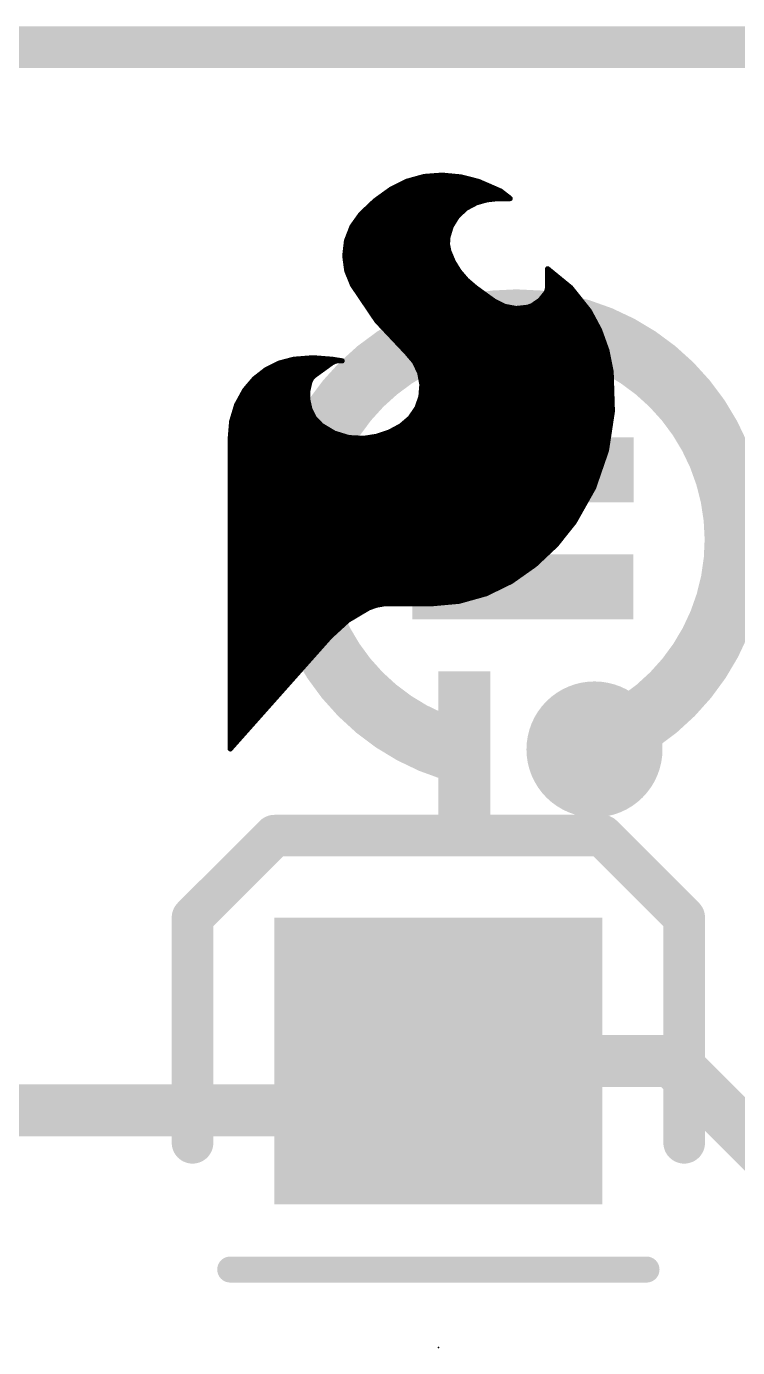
# Model space of a CAD drawing. Extents: x -0.1 to 20.4, y -0.1 to 12.8.
# Drawn here: x 4.34 to 7.81, y 6.35 to 12.8 of the extents above; entities that cross this region are included whole.
import ezdxf

# ---------------------------------------------------------------- set-up
doc = ezdxf.new("R2010")
doc.units = 0
for name, color, linetype in [('1', 12, 'CONTINUOUS'), ('16', 132, 'CONTINUOUS'), ('20', 53, 'CONTINUOUS'), ('21', 41, 'CONTINUOUS'), ('22', 40, 'CONTINUOUS'), ('23', 53, 'CONTINUOUS'), ('24', 53, 'CONTINUOUS')]:
    doc.layers.add(name, color=color, linetype=linetype)

# ---------------------------------------------------------------- blocks, each defined once
blk = doc.blocks.new('RECT')
blk.add_solid([(-0.5, -0.5), (0.5, -0.5), (-0.5, 0.5), (0.5, 0.5)])

msp = doc.modelspace()

# ---------------------------------------------------------------- linework, layer by layer
at = {"layer": '1'}
for points, const_width in [([(20.32, 12.7), (0, 12.7)], 0.2032), ([(6.108, 7.508), (6.35, 7.75)], 0.254), ([(6.35, 7.75), (7.49, 7.75)], 0.254), ([(7.49, 7.75), (8.39, 6.85)], 0.254), ([(3.81, 7.508), (6.108, 7.508)], 0.254)]:
    msp.add_lwpolyline(points, dxfattribs=dict(at, const_width=const_width))
at = {"layer": '1', "const_width": 0.127}
for points in [[(6.35, 7.8135, 1), (6.35, 7.6865)], [(6.3949, 7.7051, 1), (6.3051, 7.7949)], [(7.5349, 7.7949, 1), (7.4451, 7.7051)], [(7.49, 7.6865, 1), (7.49, 7.8135)], [(6.0631, 7.5529, 1), (6.1529, 7.4631)], [(6.108, 7.4445, 1), (6.108, 7.5715)]]:
    msp.add_lwpolyline(points, format="xyb", dxfattribs=at)
at = {"layer": '16', "const_width": 0.2032}
msp.add_lwpolyline([(20.32, 12.7), (0, 12.7)], dxfattribs=at)
at = {"layer": '20', "const_width": 0.2032}
msp.add_lwpolyline([(20.32, 12.7), (0, 12.7)], dxfattribs=at)
at = {"layer": '21'}
for points, const_width in [([(6.2809, 12.0686), (6.1969, 12.0454)], 0.0254), ([(6.268, 12.065), (6.4644, 12.065)], 0.0254), ([(6.3678, 12.0752), (6.2809, 12.0686)], 0.0254), ([(6.4579, 12.0667), (6.3678, 12.0752)], 0.0254), ([(6.5456, 12.0447), (6.4579, 12.0667)], 0.0254), ([(6.1189, 12.0066), (6.0412, 11.9506)], 0.0254), ([(6.0942, 11.9888), (6.6654, 11.9888)], 0.0254), ([(6.1969, 12.0454), (6.1189, 12.0066)], 0.0254), ([(6.1342, 12.0142), (6.6157, 12.0142)], 0.0254), ([(6.1852, 12.0396), (6.5571, 12.0396)], 0.0254), ([(6.5685, 12.0345), (6.5456, 12.0447)], 0.0254), ([(6.6041, 12.0193), (6.5685, 12.0345)], 0.0254), ([(6.6545, 11.9972), (6.6041, 12.0193)], 0.0254), ([(6.698, 11.9634), (6.6545, 11.9972)], 0.0254), ([(6.0412, 11.9506), (5.9716, 11.8847)], 0.0254), ([(6.0279, 11.938), (6.5308, 11.938)], 0.0254), ([(6.059, 11.9634), (6.698, 11.9634)], 0.0254), ([(6.4847, 11.9135), (6.5355, 11.9405)], 0.0254), ([(6.5355, 11.9405), (6.5867, 11.955)], 0.0254), ([(6.5867, 11.955), (6.6396, 11.9609)], 0.0254), ([(6.6396, 11.9609), (6.7006, 11.9609)], 0.0254), ([(6.7005, 11.9609), (6.698, 11.9634)], 0.0254), ([(6.7006, 11.9609), (6.7005, 11.9609)], 0.0254), ([(5.9716, 11.8847), (5.9285, 11.8243)], 0.0254), ([(5.9552, 11.8618), (6.435, 11.8618)], 0.0254), ([(5.9742, 11.8872), (6.4566, 11.8872)], 0.0254), ([(6.0011, 11.9126), (6.4837, 11.9126)], 0.0254), ([(6.4124, 11.8254), (6.4427, 11.8743)], 0.0254), ([(6.4427, 11.8743), (6.4847, 11.9135)], 0.0254), ([(5.9285, 11.8243), (5.9017, 11.7551)], 0.0254), ([(5.9233, 11.811), (6.408, 11.811)], 0.0254), ([(5.9371, 11.8364), (6.4192, 11.8364)], 0.0254), ([(6.3958, 11.7704), (6.4124, 11.8254)], 0.0254), ([(5.9017, 11.7551), (5.8931, 11.6814)], 0.0254), ([(5.8993, 11.7348), (6.3948, 11.7348)], 0.0254), ([(5.9037, 11.7602), (6.3954, 11.7602)], 0.0254), ([(5.9135, 11.7856), (6.4004, 11.7856)], 0.0254), ([(6.3944, 11.737), (6.3958, 11.7704)], 0.0254), ([(6.4009, 11.7043), (6.3944, 11.737)], 0.0254), ([(5.8931, 11.6814), (5.903, 11.6079)], 0.0254), ([(5.8934, 11.684), (6.4094, 11.684)], 0.0254), ([(5.8964, 11.7094), (6.3999, 11.7094)], 0.0254), ([(6.4224, 11.6528), (6.4009, 11.7043)], 0.0254), ([(5.8962, 11.6586), (6.42, 11.6586)], 0.0254), ([(5.8996, 11.6332), (6.4345, 11.6332)], 0.0254), ([(5.903, 11.6079), (5.931, 11.5392)], 0.0254), ([(5.9031, 11.6078), (6.4502, 11.6078)], 0.0254), ([(6.4517, 11.6053), (6.4224, 11.6528)], 0.0254), ([(6.488, 11.5629), (6.4517, 11.6053)], 0.0254), ([(6.9961, 11.5259), (6.8835, 11.618)], 0.0254), ([(6.8835, 11.618), (6.8835, 11.5291)], 0.0254), ([(6.8835, 11.6078), (6.896, 11.6078)], 0.0254), ([(5.9134, 11.5824), (6.4713, 11.5824)], 0.0254), ([(5.9238, 11.557), (6.4949, 11.557)], 0.0254), ([(5.931, 11.5392), (6.0496, 11.3634)], 0.0254), ([(6.5304, 11.5265), (6.488, 11.5629)], 0.0254), ([(6.8835, 11.5824), (6.927, 11.5824)], 0.0254), ([(6.8835, 11.557), (6.9581, 11.557)], 0.0254), ([(5.9361, 11.5316), (6.5245, 11.5316)], 0.0254), ([(5.9533, 11.5062), (6.5585, 11.5062)], 0.0254), ([(5.9704, 11.4808), (6.5937, 11.4808)], 0.0254), ([(6.6218, 11.4605), (6.5304, 11.5265)], 0.0254), ([(6.8758, 11.5011), (6.8462, 11.4644)], 0.0254), ([(6.8594, 11.4808), (7.032, 11.4808)], 0.0254), ([(6.8815, 11.5146), (6.8758, 11.5011)], 0.0254), ([(6.878, 11.5062), (7.0118, 11.5062)], 0.0254), ([(6.8835, 11.5291), (6.8815, 11.5146)], 0.0254), ([(6.8835, 11.5316), (6.9891, 11.5316)], 0.0254), ([(7.0867, 11.4122), (6.9961, 11.5259)], 0.0254), ([(5.9875, 11.4554), (6.6318, 11.4554)], 0.0254), ([(6.0047, 11.43), (6.6964, 11.43)], 0.0254), ([(6.6731, 11.4343), (6.6218, 11.4605)], 0.0254), ([(6.7297, 11.4239), (6.6731, 11.4343)], 0.0254), ([(6.7869, 11.43), (6.7297, 11.4239)], 0.0254), ([(6.8073, 11.4376), (6.7869, 11.43)], 0.0254), ([(6.7869, 11.43), (7.0725, 11.43)], 0.0254), ([(6.8462, 11.4644), (6.8073, 11.4376)], 0.0254), ([(6.8331, 11.4554), (7.0523, 11.4554)], 0.0254), ([(7.1368, 11.3188), (7.0867, 11.4122)], 0.0254), ([(6.0218, 11.4046), (7.0908, 11.4046)], 0.0254), ([(6.0389, 11.3792), (7.1044, 11.3792)], 0.0254), ([(6.0496, 11.3634), (6.1951, 11.209)], 0.0254), ([(6.0586, 11.3538), (7.1181, 11.3538)], 0.0254), ([(6.0826, 11.3284), (7.1317, 11.3284)], 0.0254), ([(6.1065, 11.303), (7.1425, 11.303)], 0.0254), ([(6.1304, 11.2776), (7.1516, 11.2776)], 0.0254), ([(7.1726, 11.219), (7.1368, 11.3188)], 0.0254), ([(6.1544, 11.2522), (7.1607, 11.2522)], 0.0254), ([(6.1783, 11.2268), (7.1698, 11.2268)], 0.0254), ([(7.1933, 11.115), (7.1726, 11.219)], 0.0254), ([(5.574, 11.1576), (5.5092, 11.1255)], 0.0254), ([(5.5599, 11.1506), (5.8189, 11.1506)], 0.0254), ([(5.6439, 11.176), (5.574, 11.1576)], 0.0254), ([(5.7379, 11.1834), (5.6439, 11.176)], 0.0254), ([(5.6439, 11.176), (5.8319, 11.176)], 0.0254), ([(5.8319, 11.176), (5.7379, 11.1834)], 0.0254), ([(5.7455, 11.0973), (5.8294, 11.1582)], 0.0254), ([(5.8294, 11.1582), (5.8451, 11.1666)], 0.0254), ([(5.8802, 11.1684), (5.8319, 11.176)], 0.0254), ([(5.8451, 11.1666), (5.8625, 11.1701)], 0.0254), ([(5.8625, 11.1701), (5.8802, 11.1684)], 0.0254), ([(6.1951, 11.209), (6.2334, 11.1641)], 0.0254), ([(6.2016, 11.2014), (7.1761, 11.2014)], 0.0254), ([(6.2232, 11.176), (7.1812, 11.176)], 0.0254), ([(6.2334, 11.1641), (6.2589, 11.1108)], 0.0254), ([(6.2399, 11.1506), (7.1862, 11.1506)], 0.0254), ([(5.5092, 11.1255), (5.4522, 11.0811)], 0.0254), ([(5.4762, 11.0998), (5.7489, 11.0998)], 0.0254), ([(5.5088, 11.1252), (5.7839, 11.1252)], 0.0254), ([(5.7317, 11.0839), (5.7455, 11.0973)], 0.0254), ([(6.252, 11.1252), (7.1913, 11.1252)], 0.0254), ([(6.2589, 11.1108), (6.2696, 11.0527)], 0.0254), ([(6.2609, 11.0998), (7.1938, 11.0998)], 0.0254), ([(7.1993, 10.9222), (7.1933, 11.115)], 0.0254), ([(5.4052, 11.0261), (5.3651, 10.9529)], 0.0254), ([(5.4038, 11.0236), (5.7131, 11.0236)], 0.0254), ([(5.4522, 11.0811), (5.4052, 11.0261)], 0.0254), ([(5.4248, 11.049), (5.7187, 11.049)], 0.0254), ([(5.4465, 11.0744), (5.7267, 11.0744)], 0.0254), ([(5.7128, 11.0223), (5.7227, 11.0668)], 0.0254), ([(5.7128, 10.9767), (5.7128, 11.0223)], 0.0254), ([(5.7227, 11.0668), (5.7317, 11.0839)], 0.0254), ([(6.2696, 11.0527), (6.265, 10.9938)], 0.0254), ([(6.2656, 11.0744), (7.1946, 11.0744)], 0.0254), ([(6.2674, 11.0236), (7.1962, 11.0236)], 0.0254), ([(6.2694, 11.049), (7.1954, 11.049)], 0.0254), ([(5.376, 10.9728), (5.7136, 10.9728)], 0.0254), ([(5.3899, 10.9982), (5.7128, 10.9982)], 0.0254), ([(5.7227, 10.9322), (5.7128, 10.9767)], 0.0254), ([(6.265, 10.9938), (6.2454, 10.9381)], 0.0254), ([(6.2576, 10.9728), (7.1978, 10.9728)], 0.0254), ([(6.2654, 10.9982), (7.197, 10.9982)], 0.0254), ([(5.3651, 10.9529), (5.3411, 10.873)], 0.0254), ([(5.3481, 10.8966), (5.7409, 10.8966)], 0.0254), ([(5.3558, 10.922), (5.7279, 10.922)], 0.0254), ([(5.3634, 10.9474), (5.7193, 10.9474)], 0.0254), ([(5.7449, 10.8887), (5.7227, 10.9322)], 0.0254), ([(6.2454, 10.9381), (6.212, 10.8894)], 0.0254), ([(6.217, 10.8966), (7.1955, 10.8966)], 0.0254), ([(6.2344, 10.922), (7.1993, 10.922)], 0.0254), ([(6.2487, 10.9474), (7.1985, 10.9474)], 0.0254), ([(7.1705, 10.7315), (7.1993, 10.9222)], 0.0254), ([(5.3411, 10.873), (5.3341, 10.7899)], 0.0254), ([(5.3388, 10.8458), (5.7912, 10.8458)], 0.0254), ([(5.3409, 10.8712), (5.7617, 10.8712)], 0.0254), ([(5.7786, 10.8534), (5.7449, 10.8887)], 0.0254), ([(5.842, 10.8152), (5.7786, 10.8534)], 0.0254), ([(6.1672, 10.8509), (6.1108, 10.8205)], 0.0254), ([(6.1577, 10.8458), (7.1878, 10.8458)], 0.0254), ([(6.212, 10.8894), (6.1672, 10.8509)], 0.0254), ([(6.1909, 10.8712), (7.1916, 10.8712)], 0.0254), ([(5.3341, 10.7899), (5.3341, 9.2735)], 0.0254), ([(5.3341, 10.7696), (7.1762, 10.7696)], 0.0254), ([(5.3345, 10.795), (5.9082, 10.795)], 0.0254), ([(5.3367, 10.8204), (5.8334, 10.8204)], 0.0254), ([(5.9128, 10.7936), (5.842, 10.8152)], 0.0254), ([(5.9868, 10.7899), (5.9128, 10.7936)], 0.0254), ([(6.0501, 10.8), (5.9868, 10.7899)], 0.0254), ([(6.0188, 10.795), (7.1801, 10.795)], 0.0254), ([(6.1108, 10.8205), (6.0501, 10.8)], 0.0254), ([(6.1105, 10.8204), (7.1839, 10.8204)], 0.0254), ([(5.3341, 10.7442), (7.1724, 10.7442)], 0.0254), ([(5.3341, 10.7188), (7.1661, 10.7188)], 0.0254), ([(7.1077, 10.5491), (7.1705, 10.7315)], 0.0254), ([(5.3341, 10.6934), (7.1574, 10.6934)], 0.0254), ([(5.3341, 10.668), (7.1486, 10.668)], 0.0254), ([(5.3341, 10.6426), (7.1399, 10.6426)], 0.0254), ([(5.3341, 10.6172), (7.1311, 10.6172)], 0.0254), ([(5.3341, 10.5918), (7.1224, 10.5918)], 0.0254), ([(5.3341, 10.5664), (7.1136, 10.5664)], 0.0254), ([(5.3341, 10.541), (7.1031, 10.541)], 0.0254), ([(5.3341, 10.5156), (7.0888, 10.5156)], 0.0254), ([(7.013, 10.381), (7.1077, 10.5491)], 0.0254), ([(5.3341, 10.4902), (7.0745, 10.4902)], 0.0254), ([(5.3341, 10.4648), (7.0602, 10.4648)], 0.0254), ([(5.3341, 10.4394), (7.0459, 10.4394)], 0.0254), ([(5.3341, 10.414), (7.0316, 10.414)], 0.0254), ([(5.3341, 10.3886), (7.0173, 10.3886)], 0.0254), ([(6.9246, 10.2703), (7.013, 10.381)], 0.0254), ([(5.3341, 10.3632), (6.9988, 10.3632)], 0.0254), ([(5.3341, 10.3378), (6.9785, 10.3378)], 0.0254), ([(5.3341, 10.3124), (6.9582, 10.3124)], 0.0254), ([(5.3341, 10.287), (6.9379, 10.287)], 0.0254), ([(5.3341, 10.2616), (6.9153, 10.2616)], 0.0254), ([(6.8214, 10.1731), (6.9246, 10.2703)], 0.0254), ([(5.3341, 10.2362), (6.8884, 10.2362)], 0.0254), ([(5.3341, 10.2108), (6.8614, 10.2108)], 0.0254), ([(5.3341, 10.1854), (6.8345, 10.1854)], 0.0254), ([(5.3341, 10.16), (6.8029, 10.16)], 0.0254), ([(5.3341, 10.1346), (6.7669, 10.1346)], 0.0254), ([(6.7057, 10.0914), (6.8214, 10.1731)], 0.0254), ([(5.3341, 10.1092), (6.7309, 10.1092)], 0.0254), ([(5.3341, 10.0838), (6.6901, 10.0838)], 0.0254), ([(5.3341, 10.0584), (6.638, 10.0584)], 0.0254), ([(6.5827, 10.0314), (6.7057, 10.0914)], 0.0254), ([(5.3341, 10.033), (6.5859, 10.033)], 0.0254), ([(5.3341, 10.0076), (6.4974, 10.0076)], 0.0254), ([(6.3145, 9.9822), (6.4508, 9.9946)], 0.0254), ([(6.4508, 9.9946), (6.5827, 10.0314)], 0.0254), ([(5.3341, 9.9822), (6.3145, 9.9822)], 0.0254), ([(5.3341, 9.9568), (6.0011, 9.9568)], 0.0254), ([(5.3341, 9.9314), (5.9584, 9.9314)], 0.0254), ([(5.9085, 9.9017), (6.0097, 9.9619)], 0.0254), ([(6.0097, 9.9619), (6.0469, 9.9754)], 0.0254), ([(6.0469, 9.9754), (6.0859, 9.9822)], 0.0254), ([(6.0859, 9.9822), (6.3145, 9.9822)], 0.0254), ([(5.3341, 9.906), (5.9157, 9.906)], 0.0254), ([(5.3341, 9.8806), (5.8854, 9.8806)], 0.0254), ([(5.8217, 9.8222), (5.9085, 9.9017)], 0.0254), ([(5.3341, 9.8552), (5.8577, 9.8552)], 0.0254), ([(5.3341, 9.8298), (5.83, 9.8298)], 0.0254), ([(5.3341, 9.2735), (5.8217, 9.8222)], 0.0254), ([(5.3341, 9.8044), (5.8059, 9.8044)], 0.0254), ([(5.3341, 9.779), (5.7833, 9.779)], 0.0254), ([(5.3341, 9.7536), (5.7607, 9.7536)], 0.0254), ([(5.3341, 9.7282), (5.7382, 9.7282)], 0.0254), ([(5.3341, 9.7028), (5.7156, 9.7028)], 0.0254), ([(5.3341, 9.6774), (5.693, 9.6774)], 0.0254), ([(5.3341, 9.652), (5.6705, 9.652)], 0.0254), ([(5.3341, 9.6266), (5.6479, 9.6266)], 0.0254), ([(5.3341, 9.6012), (5.6253, 9.6012)], 0.0254), ([(5.3341, 9.5758), (5.6027, 9.5758)], 0.0254), ([(5.3341, 9.5504), (5.5802, 9.5504)], 0.0254), ([(5.3341, 9.525), (5.5576, 9.525)], 0.0254), ([(5.3341, 9.4996), (5.535, 9.4996)], 0.0254), ([(5.3341, 9.4742), (5.5125, 9.4742)], 0.0254), ([(5.3341, 9.4488), (5.4899, 9.4488)], 0.0254), ([(5.3341, 9.4234), (5.4673, 9.4234)], 0.0254), ([(5.3341, 9.398), (5.4447, 9.398)], 0.0254), ([(5.3341, 9.3726), (5.4222, 9.3726)], 0.0254), ([(5.3341, 9.3472), (5.3996, 9.3472)], 0.0254), ([(5.3341, 9.3218), (5.377, 9.3218)], 0.0254), ([(5.3341, 9.2964), (5.3544, 9.2964)], 0.0254), ([(5.55, 8.85), (5.15, 8.45)], 0.2032), ([(7.15, 8.85), (5.55, 8.85)], 0.2032), ([(7.55, 8.45), (7.15, 8.85)], 0.2032), ([(5.15, 8.45), (5.15, 7.35)], 0.2032), ([(7.55, 7.35), (7.55, 8.45)], 0.2032), ([(5.334, 6.731), (7.366, 6.731)], 0.127)]:
    msp.add_lwpolyline(points, dxfattribs=dict(at, const_width=const_width))
for points, const_width in [([(6.268, 12.0714, 1), (6.268, 12.0587)], 0.0127), ([(6.2804, 12.0749, 1), (6.2814, 12.0622)], 0.0127), ([(6.2826, 12.0625, 1), (6.2792, 12.0747)], 0.0127), ([(6.3684, 12.0815, 1), (6.3672, 12.0689)], 0.0127), ([(6.3683, 12.0689, 1), (6.3673, 12.0815)], 0.0127), ([(6.4594, 12.0728, 1), (6.4563, 12.0605)], 0.0127), ([(6.4572, 12.0603, 1), (6.4585, 12.073)], 0.0127), ([(6.4644, 12.0587, 1), (6.4644, 12.0714)], 0.0127), ([(6.0942, 11.9952, 1), (6.0942, 11.9825)], 0.0127), ([(6.1161, 12.0123, 1), (6.1217, 12.0009)], 0.0127), ([(6.1226, 12.0014, 1), (6.1152, 12.0118)], 0.0127), ([(6.1342, 12.0206, 1), (6.1342, 12.0079)], 0.0127), ([(6.1852, 12.0459, 1), (6.1852, 12.0333)], 0.0127), ([(6.1952, 12.0515, 1), (6.1986, 12.0393)], 0.0127), ([(6.1997, 12.0397, 1), (6.1941, 12.0511)], 0.0127), ([(6.5482, 12.0505, 1), (6.543, 12.0389)], 0.0127), ([(6.5441, 12.0385, 1), (6.5471, 12.0509)], 0.0127), ([(6.5571, 12.0333, 1), (6.5571, 12.0459)], 0.0127), ([(6.571, 12.0403, 1), (6.566, 12.0287)], 0.0127), ([(6.5659, 12.0287, 1), (6.5711, 12.0403)], 0.0127), ([(6.6066, 12.0251, 1), (6.6016, 12.0135)], 0.0127), ([(6.6016, 12.0135, 1), (6.6066, 12.0251)], 0.0127), ([(6.6157, 12.0079, 1), (6.6157, 12.0206)], 0.0127), ([(6.6584, 12.0022, 1), (6.6506, 11.9922)], 0.0127), ([(6.652, 11.9914, 1), (6.6571, 12.003)], 0.0127), ([(6.6654, 11.9825, 1), (6.6654, 11.9952)], 0.0127), ([(6.0279, 11.9444, 1), (6.0279, 11.9317)], 0.0127), ([(6.0375, 11.9557, 1), (6.0449, 11.9454)], 0.0127), ([(6.0456, 11.9459, 1), (6.0368, 11.9552)], 0.0127), ([(6.059, 11.9697, 1), (6.059, 11.9571)], 0.0127), ([(6.5338, 11.9466, 1), (6.5372, 11.9344)], 0.0127), ([(6.5308, 11.9317, 1), (6.5308, 11.9444)], 0.0127), ([(6.5385, 11.9349, 1), (6.5325, 11.9461)], 0.0127), ([(6.586, 11.9613, 1), (6.5874, 11.9487)], 0.0127), ([(6.5884, 11.9489, 1), (6.585, 11.9611)], 0.0127), ([(6.6396, 11.9672, 1), (6.6396, 11.9546)], 0.0127), ([(6.6403, 11.9546, 1), (6.6389, 11.9672)], 0.0127), ([(6.7025, 11.9679, 1), (6.6935, 11.9589)], 0.0127), ([(6.6941, 11.9584, 1), (6.7019, 11.9684)], 0.0127), ([(6.7005, 11.9672, 1), (6.7005, 11.9546)], 0.0127), ([(6.696, 11.9564, 1), (6.705, 11.9654)], 0.0127), ([(6.698, 11.9571, 1), (6.698, 11.9697)], 0.0127), ([(6.7006, 11.9546, 1), (6.7006, 11.9672)], 0.0127), ([(6.7006, 11.9546, 1), (6.7006, 11.9672)], 0.0127), ([(5.9552, 11.8681, 1), (5.9552, 11.8555)], 0.0127), ([(5.9672, 11.8893, 1), (5.976, 11.8801)], 0.0127), ([(5.9768, 11.881, 1), (5.9664, 11.8884)], 0.0127), ([(5.9742, 11.8935, 1), (5.9742, 11.8809)], 0.0127), ([(6.0011, 11.919, 1), (6.0011, 11.9063)], 0.0127), ([(6.435, 11.8555, 1), (6.435, 11.8681)], 0.0127), ([(6.4384, 11.8789, 1), (6.4471, 11.8696)], 0.0127), ([(6.4481, 11.8709, 1), (6.4373, 11.8776)], 0.0127), ([(6.4566, 11.8809, 1), (6.4566, 11.8935)], 0.0127), ([(6.4818, 11.9191, 1), (6.4877, 11.9079)], 0.0127), ([(6.4891, 11.9089, 1), (6.4804, 11.9182)], 0.0127), ([(6.4837, 11.9063, 1), (6.4837, 11.919)], 0.0127), ([(5.9233, 11.8173, 1), (5.9233, 11.8047)], 0.0127), ([(5.9233, 11.828, 1), (5.9336, 11.8206)], 0.0127), ([(5.9344, 11.822, 1), (5.9225, 11.8266)], 0.0127), ([(5.9371, 11.8428, 1), (5.9371, 11.8301)], 0.0127), ([(6.407, 11.8288, 1), (6.4178, 11.8221)], 0.0127), ([(6.4185, 11.8236, 1), (6.4063, 11.8273)], 0.0127), ([(6.408, 11.8047, 1), (6.408, 11.8173)], 0.0127), ([(6.4192, 11.8301, 1), (6.4192, 11.8428)], 0.0127), ([(5.8993, 11.7411, 1), (5.8993, 11.7285)], 0.0127), ([(5.8958, 11.7574, 1), (5.9077, 11.7528)], 0.0127), ([(5.908, 11.7544, 1), (5.8954, 11.7559)], 0.0127), ([(5.9037, 11.7666, 1), (5.9037, 11.7539)], 0.0127), ([(5.9135, 11.7919, 1), (5.9135, 11.7793)], 0.0127), ([(6.388, 11.7373, 1), (6.4007, 11.7368)], 0.0127), ([(6.4006, 11.7383, 1), (6.3882, 11.7358)], 0.0127), ([(6.4021, 11.7701, 1), (6.3895, 11.7707)], 0.0127), ([(6.3897, 11.7722, 1), (6.4019, 11.7686)], 0.0127), ([(6.3948, 11.7285, 1), (6.3948, 11.7411)], 0.0127), ([(6.3954, 11.7539, 1), (6.3954, 11.7666)], 0.0127), ([(6.4004, 11.7793, 1), (6.4004, 11.7919)], 0.0127), ([(5.8994, 11.6823, 1), (5.8868, 11.6806)], 0.0127), ([(5.8868, 11.6822, 1), (5.8994, 11.6807)], 0.0127), ([(5.8934, 11.6904, 1), (5.8934, 11.6777)], 0.0127), ([(5.8964, 11.7157, 1), (5.8964, 11.7031)], 0.0127), ([(6.4068, 11.7067, 1), (6.395, 11.7019)], 0.0127), ([(6.3947, 11.7031, 1), (6.4071, 11.7055)], 0.0127), ([(6.3999, 11.7031, 1), (6.3999, 11.7157)], 0.0127), ([(6.4094, 11.6777, 1), (6.4094, 11.6904)], 0.0127), ([(5.8962, 11.6649, 1), (5.8962, 11.6523)], 0.0127), ([(5.8996, 11.6395, 1), (5.8996, 11.6269)], 0.0127), ([(5.8967, 11.6071, 1), (5.9093, 11.6088)], 0.0127), ([(5.9089, 11.6103, 1), (5.8972, 11.6055)], 0.0127), ([(5.9031, 11.6142, 1), (5.9031, 11.6015)], 0.0127), ([(6.4278, 11.6561, 1), (6.417, 11.6495)], 0.0127), ([(6.4165, 11.6503, 1), (6.4282, 11.6552)], 0.0127), ([(6.42, 11.6523, 1), (6.42, 11.6649)], 0.0127), ([(6.4345, 11.6269, 1), (6.4345, 11.6395)], 0.0127), ([(6.4565, 11.6094, 1), (6.4469, 11.6012)], 0.0127), ([(6.4463, 11.602, 1), (6.4571, 11.6086)], 0.0127), ([(6.4502, 11.6015, 1), (6.4502, 11.6142)], 0.0127), ([(6.8875, 11.6229, 1), (6.8795, 11.6131)], 0.0127), ([(6.8899, 11.618, 1), (6.8772, 11.618)], 0.0127), ([(6.8835, 11.6142, 1), (6.8835, 11.6015)], 0.0127), ([(6.896, 11.6015, 1), (6.896, 11.6142)], 0.0127), ([(5.9134, 11.5887, 1), (5.9134, 11.5761)], 0.0127), ([(5.9238, 11.5633, 1), (5.9238, 11.5507)], 0.0127), ([(5.9363, 11.5428, 1), (5.9257, 11.5356)], 0.0127), ([(6.4713, 11.5761, 1), (6.4713, 11.5887)], 0.0127), ([(6.4922, 11.5677, 1), (6.4839, 11.5581)], 0.0127), ([(6.4832, 11.5588, 1), (6.4929, 11.567)], 0.0127), ([(6.4949, 11.5507, 1), (6.4949, 11.5633)], 0.0127), ([(6.8835, 11.5887, 1), (6.8835, 11.5761)], 0.0127), ([(6.8835, 11.5633, 1), (6.8835, 11.5507)], 0.0127), ([(6.927, 11.5761, 1), (6.927, 11.5887)], 0.0127), ([(6.9581, 11.5507, 1), (6.9581, 11.5633)], 0.0127), ([(5.9251, 11.5368, 1), (5.9369, 11.5416)], 0.0127), ([(5.9361, 11.538, 1), (5.9361, 11.5253)], 0.0127), ([(5.9533, 11.5125, 1), (5.9533, 11.4999)], 0.0127), ([(5.9704, 11.4871, 1), (5.9704, 11.4745)], 0.0127), ([(6.5341, 11.5316, 1), (6.5267, 11.5214)], 0.0127), ([(6.5245, 11.5253, 1), (6.5245, 11.538)], 0.0127), ([(6.5263, 11.5217, 1), (6.5345, 11.5313)], 0.0127), ([(6.5585, 11.4999, 1), (6.5585, 11.5125)], 0.0127), ([(6.5937, 11.4745, 1), (6.5937, 11.4871)], 0.0127), ([(6.8594, 11.4871, 1), (6.8594, 11.4745)], 0.0127), ([(6.87, 11.5036, 1), (6.8816, 11.4986)], 0.0127), ([(6.8807, 11.4971, 1), (6.8709, 11.5051)], 0.0127), ([(6.878, 11.5125, 1), (6.878, 11.4999)], 0.0127), ([(6.8752, 11.5154, 1), (6.8878, 11.5137)], 0.0127), ([(6.8874, 11.5121, 1), (6.8757, 11.5171)], 0.0127), ([(6.8835, 11.538, 1), (6.8835, 11.5253)], 0.0127), ([(6.8898, 11.5282, 1), (6.8772, 11.53)], 0.0127), ([(6.8772, 11.5291, 1), (6.8899, 11.5291)], 0.0127), ([(6.9891, 11.5253, 1), (6.9891, 11.538)], 0.0127), ([(7.001, 11.5299, 1), (6.9911, 11.522)], 0.0127), ([(6.992, 11.521, 1), (7.0001, 11.5308)], 0.0127), ([(7.0118, 11.4999, 1), (7.0118, 11.5125)], 0.0127), ([(7.032, 11.4745, 1), (7.032, 11.4871)], 0.0127), ([(5.9875, 11.4618, 1), (5.9875, 11.4491)], 0.0127), ([(6.0047, 11.4363, 1), (6.0047, 11.4237)], 0.0127), ([(6.6247, 11.4662, 1), (6.6189, 11.4548)], 0.0127), ([(6.6181, 11.4554, 1), (6.6255, 11.4656)], 0.0127), ([(6.6318, 11.4491, 1), (6.6318, 11.4618)], 0.0127), ([(6.6742, 11.4406, 1), (6.6719, 11.4281)], 0.0127), ([(6.6702, 11.4287, 1), (6.676, 11.44)], 0.0127), ([(6.6964, 11.4237, 1), (6.6964, 11.4363)], 0.0127), ([(6.729, 11.4302, 1), (6.7303, 11.4175)], 0.0127), ([(6.7285, 11.4176, 1), (6.7308, 11.4301)], 0.0127), ([(6.7847, 11.436, 1), (6.7891, 11.424)], 0.0127), ([(6.7869, 11.4363, 1), (6.7869, 11.4237)], 0.0127), ([(6.7876, 11.4237, 1), (6.7862, 11.4363)], 0.0127), ([(6.8037, 11.4428, 1), (6.8109, 11.4324)], 0.0127), ([(6.8095, 11.4316, 1), (6.8051, 11.4436)], 0.0127), ([(6.8331, 11.4618, 1), (6.8331, 11.4491)], 0.0127), ([(6.8412, 11.4684, 1), (6.8511, 11.4604)], 0.0127), ([(6.8498, 11.4591, 1), (6.8426, 11.4696)], 0.0127), ([(7.0523, 11.4491, 1), (7.0523, 11.4618)], 0.0127), ([(7.0725, 11.4237, 1), (7.0725, 11.4363)], 0.0127), ([(7.0923, 11.4152, 1), (7.0811, 11.4092)], 0.0127), ([(7.0817, 11.4082, 1), (7.0917, 11.4162)], 0.0127), ([(6.0218, 11.4109, 1), (6.0218, 11.3983)], 0.0127), ([(6.0389, 11.3856, 1), (6.0389, 11.3729)], 0.0127), ([(6.0542, 11.3677, 1), (6.045, 11.359)], 0.0127), ([(6.0444, 11.3598, 1), (6.0549, 11.3669)], 0.0127), ([(6.0586, 11.3601, 1), (6.0586, 11.3475)], 0.0127), ([(7.0908, 11.3983, 1), (7.0908, 11.4109)], 0.0127), ([(7.1044, 11.3729, 1), (7.1044, 11.3856)], 0.0127), ([(7.1181, 11.3475, 1), (7.1181, 11.3601)], 0.0127), ([(6.0826, 11.3347, 1), (6.0826, 11.3221)], 0.0127), ([(6.1065, 11.3094, 1), (6.1065, 11.2967)], 0.0127), ([(6.1304, 11.284, 1), (6.1304, 11.2713)], 0.0127), ([(7.1428, 11.3209, 1), (7.1309, 11.3166)], 0.0127), ([(7.1312, 11.3158, 1), (7.1424, 11.3218)], 0.0127), ([(7.1317, 11.3221, 1), (7.1317, 11.3347)], 0.0127), ([(7.1425, 11.2967, 1), (7.1425, 11.3094)], 0.0127), ([(7.1516, 11.2713, 1), (7.1516, 11.284)], 0.0127), ([(6.1544, 11.2585, 1), (6.1544, 11.2459)], 0.0127), ([(6.1783, 11.2332, 1), (6.1783, 11.2205)], 0.0127), ([(7.1607, 11.2459, 1), (7.1607, 11.2585)], 0.0127), ([(7.1789, 11.2202, 1), (7.1664, 11.2177)], 0.0127), ([(7.1667, 11.2168, 1), (7.1786, 11.2211)], 0.0127), ([(7.1698, 11.2205, 1), (7.1698, 11.2332)], 0.0127), ([(5.5599, 11.157, 1), (5.5599, 11.1443)], 0.0127), ([(5.5724, 11.1637, 1), (5.5756, 11.1514)], 0.0127), ([(5.5768, 11.1519, 1), (5.5712, 11.1633)], 0.0127), ([(5.6434, 11.1823, 1), (5.6444, 11.1697)], 0.0127), ([(5.6439, 11.1823, 1), (5.6439, 11.1697)], 0.0127), ([(5.6455, 11.1699, 1), (5.6423, 11.1821)], 0.0127), ([(5.7384, 11.1897, 1), (5.7374, 11.177)], 0.0127), ([(5.7384, 11.177, 1), (5.7374, 11.1897)], 0.0127), ([(5.8189, 11.1443, 1), (5.8189, 11.157)], 0.0127), ([(5.8264, 11.1638, 1), (5.8324, 11.1526)], 0.0127), ([(5.8329, 11.1823, 1), (5.8309, 11.1697)], 0.0127), ([(5.8331, 11.1531, 1), (5.8257, 11.1633)], 0.0127), ([(5.8314, 11.1697, 1), (5.8324, 11.1823)], 0.0127), ([(5.8319, 11.1697, 1), (5.8319, 11.1823)], 0.0127), ([(5.8438, 11.1728, 1), (5.8463, 11.1604)], 0.0127), ([(5.8481, 11.161, 1), (5.8421, 11.1722)], 0.0127), ([(5.8631, 11.1764, 1), (5.8619, 11.1638)], 0.0127), ([(5.8638, 11.1639, 1), (5.8612, 11.1763)], 0.0127), ([(5.8792, 11.1621, 1), (5.8812, 11.1747)], 0.0127), ([(5.8796, 11.1621, 1), (5.8808, 11.1747)], 0.0127), ([(6.1999, 11.2131, 1), (6.1903, 11.2049)], 0.0127), ([(6.1905, 11.2046, 1), (6.1997, 11.2134)], 0.0127), ([(6.2016, 11.2078, 1), (6.2016, 11.1951)], 0.0127), ([(6.2232, 11.1823, 1), (6.2232, 11.1697)], 0.0127), ([(6.2392, 11.1668, 1), (6.2277, 11.1613)], 0.0127), ([(6.2286, 11.1599, 1), (6.2383, 11.1682)], 0.0127), ([(6.2399, 11.157, 1), (6.2399, 11.1443)], 0.0127), ([(7.1761, 11.1951, 1), (7.1761, 11.2078)], 0.0127), ([(7.1812, 11.1697, 1), (7.1812, 11.1823)], 0.0127), ([(7.1862, 11.1443, 1), (7.1862, 11.157)], 0.0127), ([(5.4762, 11.1061, 1), (5.4762, 11.0935)], 0.0127), ([(5.5088, 11.1316, 1), (5.5088, 11.1189)], 0.0127), ([(5.5064, 11.1312, 1), (5.512, 11.1198)], 0.0127), ([(5.5131, 11.1205, 1), (5.5053, 11.1305)], 0.0127), ([(5.7418, 11.1024, 1), (5.7492, 11.0922)], 0.0127), ([(5.7499, 11.0928, 1), (5.7411, 11.1018)], 0.0127), ([(5.7489, 11.0935, 1), (5.7489, 11.1061)], 0.0127), ([(5.7839, 11.1189, 1), (5.7839, 11.1316)], 0.0127), ([(6.252, 11.1316, 1), (6.252, 11.1189)], 0.0127), ([(6.2651, 11.1119, 1), (6.2526, 11.1096)], 0.0127), ([(6.2531, 11.108, 1), (6.2646, 11.1135)], 0.0127), ([(6.2609, 11.1061, 1), (6.2609, 11.0935)], 0.0127), ([(7.1996, 11.1152, 1), (7.187, 11.1148)], 0.0127), ([(7.1871, 11.1138, 1), (7.1995, 11.1162)], 0.0127), ([(7.1913, 11.1189, 1), (7.1913, 11.1316)], 0.0127), ([(7.1938, 11.0935, 1), (7.1938, 11.1061)], 0.0127), ([(5.4038, 11.0299, 1), (5.4038, 11.0173)], 0.0127), ([(5.4004, 11.0302, 1), (5.41, 11.022)], 0.0127), ([(5.4108, 11.023, 1), (5.3996, 11.0292)], 0.0127), ([(5.4248, 11.0554, 1), (5.4248, 11.0427)], 0.0127), ([(5.4465, 11.0808, 1), (5.4465, 11.0681)], 0.0127), ([(5.4483, 11.0861, 1), (5.4561, 11.0761)], 0.0127), ([(5.457, 11.077, 1), (5.4473, 11.0852)], 0.0127), ([(5.7191, 11.0223, 1), (5.7064, 11.0223)], 0.0127), ([(5.7131, 11.0173, 1), (5.7131, 11.0299)], 0.0127), ([(5.7171, 11.0698, 1), (5.7283, 11.0638)], 0.0127), ([(5.7289, 11.0654, 1), (5.7165, 11.0682)], 0.0127), ([(5.7187, 11.0427, 1), (5.7187, 11.0554)], 0.0127), ([(5.7273, 11.0884, 1), (5.7361, 11.0793)], 0.0127), ([(5.7373, 11.0809, 1), (5.7261, 11.0868)], 0.0127), ([(5.7267, 11.0681, 1), (5.7267, 11.0808)], 0.0127), ([(6.2656, 11.0808, 1), (6.2656, 11.0681)], 0.0127), ([(6.2674, 11.0299, 1), (6.2674, 11.0173)], 0.0127), ([(6.2694, 11.0554, 1), (6.2694, 11.0427)], 0.0127), ([(6.276, 11.0522, 1), (6.2633, 11.0532)], 0.0127), ([(6.2634, 11.0515, 1), (6.2759, 11.0538)], 0.0127), ([(7.1946, 11.0681, 1), (7.1946, 11.0808)], 0.0127), ([(7.1954, 11.0427, 1), (7.1954, 11.0554)], 0.0127), ([(7.1962, 11.0173, 1), (7.1962, 11.0299)], 0.0127), ([(5.376, 10.9792, 1), (5.376, 10.9665)], 0.0127), ([(5.3899, 11.0046, 1), (5.3899, 10.9919)], 0.0127), ([(5.7066, 11.0237, 1), (5.719, 11.0209)], 0.0127), ([(5.719, 10.9781, 1), (5.7066, 10.9753)], 0.0127), ([(5.7064, 10.9767, 1), (5.7191, 10.9767)], 0.0127), ([(5.7128, 10.9919, 1), (5.7128, 11.0046)], 0.0127), ([(5.7136, 10.9665, 1), (5.7136, 10.9792)], 0.0127), ([(6.2576, 10.9792, 1), (6.2576, 10.9665)], 0.0127), ([(6.2587, 10.9943, 1), (6.2714, 10.9933)], 0.0127), ([(6.2654, 11.0046, 1), (6.2654, 10.9919)], 0.0127), ([(6.271, 10.9917, 1), (6.2591, 10.9959)], 0.0127), ([(7.197, 10.9919, 1), (7.197, 11.0046)], 0.0127), ([(7.1978, 10.9665, 1), (7.1978, 10.9792)], 0.0127), ([(5.3481, 10.903, 1), (5.3481, 10.8903)], 0.0127), ([(5.3558, 10.9284, 1), (5.3558, 10.9157)], 0.0127), ([(5.3634, 10.9537, 1), (5.3634, 10.9411)], 0.0127), ([(5.3595, 10.956, 1), (5.3707, 10.9499)], 0.0127), ([(5.3712, 10.9511, 1), (5.359, 10.9548)], 0.0127), ([(5.7284, 10.9351, 1), (5.717, 10.9293)], 0.0127), ([(5.7165, 10.9308, 1), (5.7289, 10.9336)], 0.0127), ([(5.7193, 10.9411, 1), (5.7193, 10.9537)], 0.0127), ([(5.7279, 10.9157, 1), (5.7279, 10.9284)], 0.0127), ([(5.7409, 10.8903, 1), (5.7409, 10.903)], 0.0127), ([(6.217, 10.903, 1), (6.217, 10.8903)], 0.0127), ([(6.2344, 10.9284, 1), (6.2344, 10.9157)], 0.0127), ([(6.2394, 10.9402, 1), (6.2514, 10.936)], 0.0127), ([(6.2506, 10.9345, 1), (6.2402, 10.9417)], 0.0127), ([(6.2487, 10.9537, 1), (6.2487, 10.9411)], 0.0127), ([(7.193, 10.922, 1), (7.2057, 10.9224)], 0.0127), ([(7.2056, 10.9212, 1), (7.1931, 10.9231)], 0.0127), ([(7.1955, 10.8903, 1), (7.1955, 10.903)], 0.0127), ([(7.1985, 10.9411, 1), (7.1985, 10.9537)], 0.0127), ([(7.1993, 10.9157, 1), (7.1993, 10.9284)], 0.0127), ([(5.3388, 10.8521, 1), (5.3388, 10.8395)], 0.0127), ([(5.3474, 10.8725, 1), (5.3347, 10.8736)], 0.0127), ([(5.3409, 10.8775, 1), (5.3409, 10.8649)], 0.0127), ([(5.335, 10.8749, 1), (5.3471, 10.8712)], 0.0127), ([(5.7495, 10.8931, 1), (5.7403, 10.8844)], 0.0127), ([(5.7393, 10.8859, 1), (5.7506, 10.8916)], 0.0127), ([(5.7617, 10.8649, 1), (5.7617, 10.8775)], 0.0127), ([(5.7819, 10.8588, 1), (5.7753, 10.848)], 0.0127), ([(5.774, 10.849, 1), (5.7832, 10.8578)], 0.0127), ([(5.7912, 10.8395, 1), (5.7912, 10.8521)], 0.0127), ([(6.1577, 10.8521, 1), (6.1577, 10.8395)], 0.0127), ([(6.1631, 10.8557, 1), (6.1713, 10.8461)], 0.0127), ([(6.1702, 10.8453, 1), (6.1642, 10.8565)], 0.0127), ([(6.1909, 10.8775, 1), (6.1909, 10.8649)], 0.0127), ([(6.2068, 10.8929, 1), (6.2173, 10.8858)], 0.0127), ([(6.2162, 10.8845, 1), (6.2079, 10.8942)], 0.0127), ([(7.1878, 10.8395, 1), (7.1878, 10.8521)], 0.0127), ([(7.1916, 10.8649, 1), (7.1916, 10.8775)], 0.0127), ([(5.3405, 10.7899, 1), (5.3277, 10.7899)], 0.0127), ([(5.3278, 10.7904, 1), (5.3404, 10.7894)], 0.0127), ([(5.3341, 10.7759, 1), (5.3341, 10.7633)], 0.0127), ([(5.3345, 10.8013, 1), (5.3345, 10.7887)], 0.0127), ([(5.3367, 10.8268, 1), (5.3367, 10.8141)], 0.0127), ([(5.8334, 10.8141, 1), (5.8334, 10.8268)], 0.0127), ([(5.8439, 10.8213, 1), (5.8402, 10.8091)], 0.0127), ([(5.8387, 10.8097, 1), (5.8453, 10.8206)], 0.0127), ([(5.9132, 10.7999, 1), (5.9125, 10.7872)], 0.0127), ([(5.9082, 10.7887, 1), (5.9082, 10.8013)], 0.0127), ([(5.911, 10.7875, 1), (5.9147, 10.7996)], 0.0127), ([(5.9858, 10.7962, 1), (5.9878, 10.7836)], 0.0127), ([(5.9865, 10.7836, 1), (5.9871, 10.7962)], 0.0127), ([(6.0188, 10.8013, 1), (6.0188, 10.7887)], 0.0127), ([(6.0481, 10.806, 1), (6.0521, 10.794)], 0.0127), ([(6.0511, 10.7937, 1), (6.0491, 10.8062)], 0.0127), ([(6.1105, 10.8268, 1), (6.1105, 10.8141)], 0.0127), ([(6.1078, 10.8261, 1), (6.1138, 10.8149)], 0.0127), ([(6.1128, 10.8145, 1), (6.1088, 10.8265)], 0.0127), ([(7.1762, 10.7633, 1), (7.1762, 10.7759)], 0.0127), ([(7.1801, 10.7887, 1), (7.1801, 10.8013)], 0.0127), ([(7.1839, 10.8141, 1), (7.1839, 10.8268)], 0.0127), ([(5.3341, 10.7506, 1), (5.3341, 10.7379)], 0.0127), ([(5.3341, 10.7251, 1), (5.3341, 10.7125)], 0.0127), ([(7.1642, 10.7324, 1), (7.1768, 10.7305)], 0.0127), ([(7.1765, 10.7294, 1), (7.1645, 10.7335)], 0.0127), ([(7.1661, 10.7125, 1), (7.1661, 10.7251)], 0.0127), ([(7.1724, 10.7379, 1), (7.1724, 10.7506)], 0.0127), ([(5.3341, 10.6997, 1), (5.3341, 10.6871)], 0.0127), ([(5.3341, 10.6744, 1), (5.3341, 10.6617)], 0.0127), ([(5.3341, 10.6489, 1), (5.3341, 10.6363)], 0.0127), ([(7.1399, 10.6363, 1), (7.1399, 10.6489)], 0.0127), ([(7.1486, 10.6617, 1), (7.1486, 10.6744)], 0.0127), ([(7.1574, 10.6871, 1), (7.1574, 10.6997)], 0.0127), ([(5.3341, 10.5982, 1), (5.3341, 10.5855)], 0.0127), ([(5.3341, 10.6235, 1), (5.3341, 10.6109)], 0.0127), ([(7.1224, 10.5855, 1), (7.1224, 10.5982)], 0.0127), ([(7.1311, 10.6109, 1), (7.1311, 10.6235)], 0.0127), ([(5.3341, 10.522, 1), (5.3341, 10.5093)], 0.0127), ([(5.3341, 10.5727, 1), (5.3341, 10.5601)], 0.0127), ([(5.3341, 10.5473, 1), (5.3341, 10.5347)], 0.0127), ([(7.0888, 10.5093, 1), (7.0888, 10.522)], 0.0127), ([(7.1017, 10.5511, 1), (7.1137, 10.547)], 0.0127), ([(7.1132, 10.546, 1), (7.1021, 10.5522)], 0.0127), ([(7.1031, 10.5347, 1), (7.1031, 10.5473)], 0.0127), ([(7.1136, 10.5601, 1), (7.1136, 10.5727)], 0.0127), ([(5.3341, 10.4458, 1), (5.3341, 10.4331)], 0.0127), ([(5.3341, 10.4965, 1), (5.3341, 10.4839)], 0.0127), ([(5.3341, 10.4711, 1), (5.3341, 10.4585)], 0.0127), ([(7.0459, 10.4331, 1), (7.0459, 10.4458)], 0.0127), ([(7.0602, 10.4585, 1), (7.0602, 10.4711)], 0.0127), ([(7.0745, 10.4839, 1), (7.0745, 10.4965)], 0.0127), ([(5.3341, 10.4203, 1), (5.3341, 10.4077)], 0.0127), ([(5.3341, 10.3949, 1), (5.3341, 10.3823)], 0.0127), ([(7.0075, 10.3841, 1), (7.0185, 10.3779)], 0.0127), ([(7.018, 10.377, 1), (7.008, 10.385)], 0.0127), ([(7.0173, 10.3823, 1), (7.0173, 10.3949)], 0.0127), ([(7.0316, 10.4077, 1), (7.0316, 10.4203)], 0.0127), ([(5.3341, 10.3696, 1), (5.3341, 10.3569)], 0.0127), ([(5.3341, 10.3441, 1), (5.3341, 10.3315)], 0.0127), ([(5.3341, 10.3187, 1), (5.3341, 10.3061)], 0.0127), ([(6.9582, 10.3061, 1), (6.9582, 10.3187)], 0.0127), ([(6.9785, 10.3315, 1), (6.9785, 10.3441)], 0.0127), ([(6.9988, 10.3569, 1), (6.9988, 10.3696)], 0.0127), ([(5.3341, 10.2934, 1), (5.3341, 10.2807)], 0.0127), ([(5.3341, 10.2679, 1), (5.3341, 10.2553)], 0.0127), ([(6.9153, 10.2553, 1), (6.9153, 10.2679)], 0.0127), ([(6.9196, 10.2743, 1), (6.9295, 10.2663)], 0.0127), ([(6.9289, 10.2657, 1), (6.9202, 10.2749)], 0.0127), ([(6.9379, 10.2807, 1), (6.9379, 10.2934)], 0.0127), ([(5.3341, 10.2172, 1), (5.3341, 10.2045)], 0.0127), ([(5.3341, 10.1918, 1), (5.3341, 10.1791)], 0.0127), ([(5.3341, 10.2425, 1), (5.3341, 10.2299)], 0.0127), ([(6.8345, 10.1791, 1), (6.8345, 10.1918)], 0.0127), ([(6.8614, 10.2045, 1), (6.8614, 10.2172)], 0.0127), ([(6.8884, 10.2299, 1), (6.8884, 10.2425)], 0.0127), ([(5.3341, 10.141, 1), (5.3341, 10.1283)], 0.0127), ([(5.3341, 10.1663, 1), (5.3341, 10.1537)], 0.0127), ([(6.7669, 10.1283, 1), (6.7669, 10.141)], 0.0127), ([(6.8029, 10.1537, 1), (6.8029, 10.1663)], 0.0127), ([(6.8171, 10.1777, 1), (6.8258, 10.1685)], 0.0127), ([(6.8251, 10.1679, 1), (6.8178, 10.1783)], 0.0127), ([(5.3341, 10.1156, 1), (5.3341, 10.1029)], 0.0127), ([(5.3341, 10.0648, 1), (5.3341, 10.0521)], 0.0127), ([(5.3341, 10.0901, 1), (5.3341, 10.0775)], 0.0127), ([(6.638, 10.0521, 1), (6.638, 10.0648)], 0.0127), ([(6.6901, 10.0775, 1), (6.6901, 10.0901)], 0.0127), ([(6.702, 10.0966, 1), (6.7094, 10.0862)], 0.0127), ([(6.7085, 10.0857, 1), (6.7029, 10.0971)], 0.0127), ([(6.7309, 10.1029, 1), (6.7309, 10.1156)], 0.0127), ([(5.3341, 10.0394, 1), (5.3341, 10.0267)], 0.0127), ([(5.3341, 10.0139, 1), (5.3341, 10.0013)], 0.0127), ([(6.4491, 10.0007, 1), (6.4525, 9.9885)], 0.0127), ([(6.4514, 9.9883, 1), (6.4502, 10.0009)], 0.0127), ([(6.4974, 10.0013, 1), (6.4974, 10.0139)], 0.0127), ([(6.5799, 10.0371, 1), (6.5854, 10.0257)], 0.0127), ([(6.5844, 10.0253, 1), (6.581, 10.0375)], 0.0127), ([(6.5859, 10.0267, 1), (6.5859, 10.0394)], 0.0127), ([(5.3341, 9.9886, 1), (5.3341, 9.9759)], 0.0127), ([(5.3341, 9.9632, 1), (5.3341, 9.9505)], 0.0127), ([(5.3341, 9.9377, 1), (5.3341, 9.9251)], 0.0127), ([(5.9584, 9.9251, 1), (5.9584, 9.9377)], 0.0127), ([(6.0011, 9.9505, 1), (6.0011, 9.9632)], 0.0127), ([(6.0075, 9.9679, 1), (6.0119, 9.9559)], 0.0127), ([(6.0129, 9.9564, 1), (6.0065, 9.9674)], 0.0127), ([(6.0458, 9.9816, 1), (6.048, 9.9691)], 0.0127), ([(6.0491, 9.9694, 1), (6.0448, 9.9813)], 0.0127), ([(6.0859, 9.9886, 1), (6.0859, 9.9759)], 0.0127), ([(6.087, 9.9759, 1), (6.0848, 9.9885)], 0.0127), ([(6.3139, 9.9885, 1), (6.3151, 9.9759)], 0.0127), ([(6.3145, 9.9759, 1), (6.3145, 9.9886)], 0.0127), ([(6.3145, 9.9759, 1), (6.3145, 9.9886)], 0.0127), ([(5.3341, 9.9123, 1), (5.3341, 9.8997)], 0.0127), ([(5.3341, 9.887, 1), (5.3341, 9.8743)], 0.0127), ([(5.8854, 9.8743, 1), (5.8854, 9.887)], 0.0127), ([(5.9053, 9.9072, 1), (5.9117, 9.8963)], 0.0127), ([(5.9128, 9.8971, 1), (5.9042, 9.9064)], 0.0127), ([(5.9157, 9.8997, 1), (5.9157, 9.9123)], 0.0127), ([(5.3341, 9.8361, 1), (5.3341, 9.8235)], 0.0127), ([(5.3341, 9.8108, 1), (5.3341, 9.7981)], 0.0127), ([(5.3341, 9.8615, 1), (5.3341, 9.8489)], 0.0127), ([(5.8059, 9.7981, 1), (5.8059, 9.8108)], 0.0127), ([(5.8174, 9.8269, 1), (5.826, 9.8175)], 0.0127), ([(5.8264, 9.818, 1), (5.817, 9.8264)], 0.0127), ([(5.83, 9.8235, 1), (5.83, 9.8361)], 0.0127), ([(5.8577, 9.8489, 1), (5.8577, 9.8615)], 0.0127), ([(5.3341, 9.7599, 1), (5.3341, 9.7473)], 0.0127), ([(5.3341, 9.7853, 1), (5.3341, 9.7727)], 0.0127), ([(5.7607, 9.7473, 1), (5.7607, 9.7599)], 0.0127), ([(5.7833, 9.7727, 1), (5.7833, 9.7853)], 0.0127), ([(5.3341, 9.7346, 1), (5.3341, 9.7219)], 0.0127), ([(5.3341, 9.6837, 1), (5.3341, 9.6711)], 0.0127), ([(5.3341, 9.7091, 1), (5.3341, 9.6965)], 0.0127), ([(5.693, 9.6711, 1), (5.693, 9.6837)], 0.0127), ([(5.7156, 9.6965, 1), (5.7156, 9.7091)], 0.0127), ([(5.7382, 9.7219, 1), (5.7382, 9.7346)], 0.0127), ([(5.3341, 9.6584, 1), (5.3341, 9.6457)], 0.0127), ([(5.3341, 9.6329, 1), (5.3341, 9.6203)], 0.0127), ([(5.3341, 9.6075, 1), (5.3341, 9.5949)], 0.0127), ([(5.6253, 9.5949, 1), (5.6253, 9.6075)], 0.0127), ([(5.6479, 9.6203, 1), (5.6479, 9.6329)], 0.0127), ([(5.6705, 9.6457, 1), (5.6705, 9.6584)], 0.0127), ([(5.3341, 9.5822, 1), (5.3341, 9.5695)], 0.0127), ([(5.3341, 9.5567, 1), (5.3341, 9.5441)], 0.0127), ([(5.5802, 9.5441, 1), (5.5802, 9.5567)], 0.0127), ([(5.6027, 9.5695, 1), (5.6027, 9.5822)], 0.0127), ([(5.3341, 9.506, 1), (5.3341, 9.4933)], 0.0127), ([(5.3341, 9.5313, 1), (5.3341, 9.5187)], 0.0127), ([(5.3341, 9.4805, 1), (5.3341, 9.4679)], 0.0127), ([(5.5125, 9.4679, 1), (5.5125, 9.4805)], 0.0127), ([(5.535, 9.4933, 1), (5.535, 9.506)], 0.0127), ([(5.5576, 9.5187, 1), (5.5576, 9.5313)], 0.0127), ([(5.3341, 9.4298, 1), (5.3341, 9.4171)], 0.0127), ([(5.3341, 9.4551, 1), (5.3341, 9.4425)], 0.0127), ([(5.4673, 9.4171, 1), (5.4673, 9.4298)], 0.0127), ([(5.4899, 9.4425, 1), (5.4899, 9.4551)], 0.0127), ([(5.3341, 9.3536, 1), (5.3341, 9.3409)], 0.0127), ([(5.3341, 9.4043, 1), (5.3341, 9.3917)], 0.0127), ([(5.3341, 9.3789, 1), (5.3341, 9.3663)], 0.0127), ([(5.3996, 9.3409, 1), (5.3996, 9.3536)], 0.0127), ([(5.4222, 9.3663, 1), (5.4222, 9.3789)], 0.0127), ([(5.4447, 9.3917, 1), (5.4447, 9.4043)], 0.0127), ([(5.3341, 9.3281, 1), (5.3341, 9.3155)], 0.0127), ([(5.3341, 9.3027, 1), (5.3341, 9.2901)], 0.0127), ([(5.3544, 9.2901, 1), (5.3544, 9.3027)], 0.0127), ([(5.377, 9.3155, 1), (5.377, 9.3281)], 0.0127), ([(5.3277, 9.2735, 1), (5.3405, 9.2735)], 0.0127), ([(5.3294, 9.2777, 1), (5.3388, 9.2693)], 0.0127), ([(5.55, 8.9008, 1), (5.55, 8.7992)], 0.1016), ([(5.5859, 8.8141, 1), (5.5141, 8.8859)], 0.1016), ([(7.1859, 8.8859, 1), (7.1141, 8.8141)], 0.1016), ([(7.15, 8.7992, 1), (7.15, 8.9008)], 0.1016), ([(5.2008, 8.45, 1), (5.0992, 8.45)], 0.1016), ([(5.1141, 8.4859, 1), (5.1859, 8.4141)], 0.1016), ([(7.6008, 8.45, 1), (7.4992, 8.45)], 0.1016), ([(7.5141, 8.4141, 1), (7.5859, 8.4859)], 0.1016), ([(5.0992, 7.35, 1), (5.2008, 7.35)], 0.1016), ([(7.4992, 7.35, 1), (7.6008, 7.35)], 0.1016), ([(5.334, 6.7628, 1), (5.334, 6.6993)], 0.0635), ([(7.366, 6.6993, 1), (7.366, 6.7628)], 0.0635)]:
    msp.add_lwpolyline(points, format="xyb", dxfattribs=dict(at, const_width=const_width))
at = {"layer": '22'}
for points, const_width in [([(7.0485, 9.271, 6.5963), (6.4135, 9.271)], 0.3048), ([(7.112, 9.0914, 1), (7.112, 9.4506, 1), (7.112, 9.0914)], 0.3048), ([(6.3909, 9.1982, 1), (6.4361, 9.3438)], 0.1524), ([(7.0259, 9.3438, 1), (7.0711, 9.1982)], 0.1524)]:
    msp.add_lwpolyline(points, format="xyb", dxfattribs=dict(at, const_width=const_width))
at = {"layer": '23'}
for p in [(5.334, 9.271), (6.35, 6.35)]:
    msp.add_point(p, dxfattribs=at)
at = {"layer": '24'}
msp.add_point((6.731, 10.287), dxfattribs=at)

# ---------------------------------------------------------------- block references
at = {"layer": '1', "xscale": 1.6, "yscale": 1.4, "rotation": 180}
msp.add_blockref('RECT', (6.35, 7.75), dxfattribs=at)
at = {"layer": '22', "rotation": 270}
for p, xscale, yscale in [((6.7628, 10.6363), 0.3175, 1.0795), ((6.731, 10.3505), 0.254, 0.254), ((6.7628, 10.0648), 0.3174, 1.0794), ((6.477, 9.271), 0.762, 0.254)]:
    msp.add_blockref('RECT', p, dxfattribs=dict(at, xscale=xscale, yscale=yscale))

doc.saveas('drawing.dxf')
